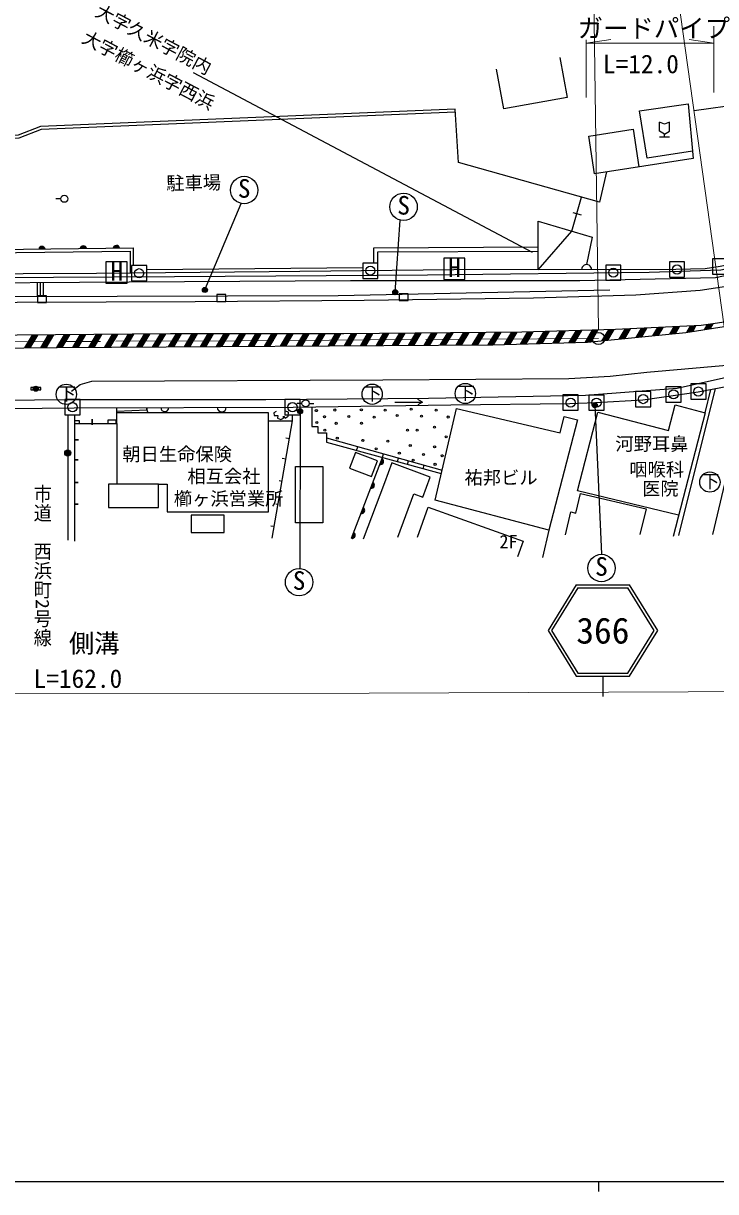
# Model space of a CAD drawing. Units: millimetres at full size, sheet at 1:1000; details may follow other scales. Extents: x 40000 to 680000, y 20000 to 380000.
# Drawn here: x 211312 to 279528, y 204000 to 319118 of the extents above; entities that cross this region are included whole.
import ezdxf
from ezdxf.enums import TextEntityAlignment as Align

# ---------------------------------------------------------------- set-up
doc = ezdxf.new("R2010")
doc.units = ezdxf.units.MM
doc.header["$LTSCALE"] = 1000
doc.linetypes.add('CHAIN', pattern=[18.5, 12, -1.5, 3.5, -1.5])
for name, color, linetype, lineweight in [('M-BGD', 7, 'Continuous', 25), ('M-BGD-EXST', 7, 'Continuous', 25), ('M-BMK', 2, 'CHAIN', 13), ('M-BMK-ROW', 54, 'Continuous', 25), ('M-BMK-SRVR', 3, 'Continuous', 25), ('M-STR-HTXT', 7, 'Continuous', 13), ('M-STR-STRC', 7, 'Continuous', 25), ('M-TTL-BAND', 7, 'Continuous', 25)]:
    doc.layers.add(name, color=color, linetype=linetype, lineweight=lineweight)
doc.layers.add('M-BMK-HTXT', color=7, linetype='Continuous')
doc.styles.add('@ＭＳ ゴシック', font='')
doc.styles.add('ＭＳ ゴシック', font='')
doc.styles.get('@ＭＳ ゴシック').set_extended_font_data('@MS Gothic')
doc.styles.get('ＭＳ ゴシック').set_extended_font_data('MS Gothic')

msp = doc.modelspace()

# ---------------------------------------------------------------- hatches: boundary and pattern name
at = {"layer": 'M-BGD'}
for points in [[(212823, 296879), (213449, 296886, 0.84072)], [(216915, 296928), (217541, 296935, 0.84072)], [(220165, 296966), (220791, 296974, 0.84072)], [(212291, 283121, 1), (212791, 283121, 1)], [(215982, 276792, 1), (215382, 276792, 1)], [(246653, 276227), (246429, 275642, 0.84072)], [(245757, 273892), (245532, 273308, 0.84072)], [(244797, 271394), (244572, 270809, 0.84072)], [(243862, 268960), (243638, 268376, 0.84072)]]:
    msp.add_hatch(color=256, dxfattribs=at).paths.add_polyline_path(points)
at = {"layer": 'M-BGD-EXST'}
for points in [[(228986, 292727, 0.41421), (229325, 292627, 0.41421), (229425, 292966, 1)], [(247743, 292503, 0.41421), (248082, 292403, 0.41421), (248182, 292742, 1)], [(238362, 280771, 0.41421), (238701, 280671, 0.41421), (238801, 281010, 1)], [(267391, 281375, 0.41421), (267730, 281275, 0.41421), (267830, 281614, 1)]]:
    msp.add_hatch(color=256, dxfattribs=at).paths.add_polyline_path(points)
at = {"layer": 'M-STR-STRC'}
for points in [[(271140, 289017), (270603, 288992), (270024, 288015), (270579, 288069)], [(272753, 289090), (272215, 289066), (271689, 288177), (272244, 288231)], [(274366, 289164), (273828, 289140), (273354, 288339), (273909, 288393)], [(275979, 289238), (275441, 289214), (275019, 288501), (275574, 288555)], [(277592, 289312), (277054, 289287), (276688, 288669), (277265, 288760)], [(279279, 289512), (278705, 289426), (278418, 288942), (278995, 289033)], [(212724, 288410), (212198, 288405), (211448, 287139), (211974, 287144)], [(214300, 288422), (213775, 288418), (213026, 287153), (213551, 287158)], [(215877, 288435), (215351, 288431), (214603, 287168), (214651, 287168), (215128, 287171)], [(217454, 288448), (216928, 288444), (216178, 287177), (216703, 287180)], [(219030, 288461), (218505, 288457), (217753, 287187), (218278, 287190)], [(220607, 288474), (220082, 288469), (219328, 287196), (219852, 287200)], [(222184, 288486), (221658, 288482), (220902, 287206), (221427, 287209)], [(223760, 288499), (223235, 288495), (222477, 287216), (223002, 287219)], [(225337, 288512), (224812, 288508), (224052, 287225), (224577, 287228)], [(226909, 288517), (226386, 288516), (225627, 287235), (226152, 287238)], [(228479, 288518), (227956, 288518), (227201, 287244), (227726, 287248)], [(230049, 288519), (229526, 288519), (228776, 287254), (229301, 287257)], [(231619, 288521), (231096, 288520), (230351, 287264), (230876, 287267)], [(233189, 288522), (232665, 288522), (231926, 287273), (232451, 287276)], [(234759, 288524), (234235, 288523), (233501, 287283), (234026, 287286)], [(236329, 288525), (235805, 288524), (235075, 287292), (235600, 287296)], [(237899, 288526), (237375, 288526), (236650, 287302), (237175, 287305)], [(239468, 288528), (238945, 288527), (238225, 287312), (238750, 287315)], [(241038, 288529), (240515, 288529), (239800, 287321), (240325, 287324)], [(242608, 288530), (242085, 288530), (241375, 287331), (241899, 287334)], [(244185, 288543), (243659, 288538), (242949, 287340), (243474, 287344)], [(245763, 288559), (245237, 288553), (244524, 287350), (245049, 287353)], [(247341, 288574), (246815, 288569), (246099, 287360), (246624, 287363)], [(248919, 288589), (248393, 288584), (247674, 287369), (248199, 287372)], [(250498, 288604), (249972, 288599), (249249, 287379), (249773, 287382)], [(252076, 288620), (251550, 288615), (250823, 287388), (251348, 287392)], [(253654, 288635), (253128, 288630), (252398, 287398), (252923, 287401)], [(255232, 288650), (254706, 288645), (253973, 287408), (254498, 287411)], [(256810, 288665), (256284, 288660), (255548, 287417), (256073, 287420)], [(258388, 288681), (257862, 288676), (257122, 287427), (257562, 287429), (257649, 287432)], [(259967, 288696), (259441, 288691), (258714, 287464), (259246, 287480)], [(261556, 288731), (261025, 288717), (260311, 287512), (260844, 287528)], [(263151, 288774), (262619, 288760), (261909, 287561), (262442, 287577)], [(264745, 288817), (264214, 288802), (263507, 287609), (264039, 287625)], [(266340, 288860), (265808, 288845), (265104, 287657), (265637, 287673)], [(267934, 288902), (267403, 288888), (266702, 287705), (266898, 287711), (267249, 287745)], [(269529, 288945), (268997, 288931), (268359, 287853), (268914, 287907)]]:
    msp.add_hatch(color=256, dxfattribs=at).paths.add_polyline_path(points)

# ---------------------------------------------------------------- linework, layer by layer
at = {"layer": 'M-BGD'}
for p, q in [((282650, 311231), (277406, 310498)), ((273995, 308489), (273995, 309389)), ((274995, 308489), (274995, 309389)), ((274495, 308189), (273995, 308489)), ((274995, 307889), (273995, 307889)), ((274495, 308189), (274995, 308489)), ((274495, 307889), (274495, 308189)), ((214999, 301835), (214522, 301835)), ((265453, 300475), (266291, 300257)), ((244756, 295042), (223468, 294828)), ((212711, 292262), (212700, 293557)), ((213007, 292261), (213001, 293560)), ((213307, 292263), (213301, 293560)), ((279260, 268759), (282792, 283784)), ((250627, 281796), (250190, 282049)), ((275891, 268667), (279523, 283132)), ((278487, 280749), (279047, 283042)), ((220523, 279689), (220517, 281248)), ((238766, 281674), (238289, 281674)), ((239466, 281674), (239944, 281674)), ((215688, 280550), (215688, 268193)), ((216371, 268079), (216371, 280550)), ((220456, 279689), (220456, 280067)), ((235831, 268385), (237825, 279960)), ((216371, 279689), (220456, 279689)), ((220523, 279689), (220523, 273726)), ((237187, 278278), (237525, 278219)), ((243638, 268376), (246697, 276340)), ((244154, 277033), (244257, 277404)), ((246697, 276340), (246796, 276695)), ((248170, 275938), (248266, 276285)), ((236821, 276264), (237178, 276203)), ((247629, 275827), (246886, 273844)), ((251408, 274410), (247629, 275827)), ((249171, 275665), (249266, 276006)), ((250715, 275244), (250808, 275576)), ((236522, 274070), (236802, 274021)), ((250664, 272427), (251408, 274410)), ((246886, 273844), (244803, 268287)), ((275875, 270665), (265907, 273063)), ((236198, 271775), (236409, 271739)), ((248202, 268496), (249797, 272752)), ((249797, 272752), (250664, 272427)), ((235688, 269620), (236034, 269560)), ((263095, 269195), (262474, 266478))]:
    msp.add_line(p, q, dxfattribs=at)
for points in [[(264168, 315762), (264883, 311820), (258663, 310691), (257950, 314621)], [(315302, 312269), (305067, 305474), (299315, 301958), (293372, 299214), (288434, 297108), (284517, 296039), (279983, 295167), (278500, 294937), (275616, 294864), (253720, 294837), (235538, 294623), (218508, 294455), (175131, 294266), (149845, 293930), (122841, 293930), (96081, 293629), (81470, 294501), (67827, 293928)], [(315570, 311286), (308397, 306422), (298919, 300678), (290270, 296719), (288243, 295903), (283624, 294889), (279523, 294044), (266134, 293764), (243544, 293764), (221751, 293632), (202155, 293469), (186288, 293358), (168214, 293281), (148634, 293145), (138436, 293057), (115490, 292859), (100543, 292767), (96294, 293063), (89020, 293562), (82391, 294033)], [(276818, 311191), (277300, 305788), (267590, 304297), (267020, 308005), (271407, 308678), (271976, 304971)], [(277234, 306531), (272769, 305829), (272034, 310501), (276818, 311191)], [(253849, 310653), (213002, 308963), (210816, 308094), (183461, 307737)], [(253869, 310354), (213065, 308665), (210875, 307795), (183461, 307437)], [(268787, 304481), (268092, 301486), (254186, 305404), (253849, 310653)], [(274995, 309389), (274495, 309189), (273995, 309389)], [(321281, 302154), (310683, 296210), (301861, 291233), (295530, 288363), (290467, 286378), (282072, 284537), (275724, 283145), (266694, 282433), (251241, 282150), (235193, 282028), (215813, 282007), (198635, 281844), (176443, 281724), (150160, 281601), (130696, 281400), (120922, 281257)], [(262055, 294847), (265367, 298629), (266313, 301987)], [(262055, 294847), (262031, 299624), (267359, 298036), (266811, 295343)], [(245856, 295490), (245856, 297006), (262044, 297087)], [(90019, 271551), (120172, 277564), (120172, 280507), (146089, 280654), (177035, 281022), (210022, 281175), (216330, 281233), (237911, 281310), (253424, 281537), (265174, 281658), (267734, 281751), (272354, 282014), (275330, 282446), (277796, 282804), (282118, 283627), (286774, 284713), (291193, 285834), (295302, 287424), (297724, 288472), (316303, 282400), (318077, 289668), (321210, 296118)], [(168096, 294923), (168083, 296346), (222140, 296990), (222140, 295247)], [(182598, 296219), (221840, 296686), (221840, 294488)], [(246256, 295490), (246256, 296608), (262046, 296687)], [(96081, 293629), (97255, 293438), (100870, 293268), (115490, 293515), (138001, 293515), (159286, 293696), (178966, 293907), (208282, 294064), (226192, 294190), (251151, 294344), (272990, 294602), (280044, 294834), (284559, 295832)], [(269093, 292812), (242335, 292254), (209635, 292183), (184159, 291983), (181950, 291939)], [(212318, 283233), (212041, 283233), (212041, 283008), (212318, 283008)], [(213041, 283121), (213041, 283233), (212765, 283233)], [(212765, 283008), (213041, 283008), (213041, 283121)], [(220518, 280898), (223492, 281034), (223491, 281259), (223492, 281146), (223492, 281034), (223580, 280741)], [(236230, 280875), (235992, 280740), (236035, 280469), (236391, 280477), (236365, 280215), (236679, 280087), (236959, 280231), (236959, 280409), (237095, 280223), (237408, 280426), (237442, 280816), (237137, 280918)], [(239731, 281337), (239731, 279400), (240323, 279400), (240323, 278782), (241177, 278782), (241177, 278263), (252592, 275078)], [(247932, 281796), (250627, 281796), (250190, 281544)], [(265907, 273063), (267914, 280812), (274881, 279008), (275530, 281515), (278487, 280749), (275333, 268571)], [(216371, 279995), (216827, 279995), (216827, 279689)], [(218101, 279553), (218101, 280128), (218101, 279553)], [(219658, 279689), (219658, 280067), (220456, 280067)], [(224626, 273726), (225481, 273726), (225481, 270991), (235461, 270991), (235461, 280741), (220519, 280741)], [(235461, 279960), (237825, 279960), (237825, 280551)], [(216749, 278068), (216371, 278068), (216749, 278068)], [(241177, 278263), (241177, 277845), (252476, 274764)], [(216701, 276121), (216371, 276121), (216701, 276121)], [(216711, 273875), (216371, 273875), (216711, 273875)], [(216702, 271757), (216371, 271757), (216702, 271757)], [(264725, 268706), (265257, 270979), (265754, 270862), (266207, 272798), (272668, 271287), (272073, 268747)], [(250151, 268497), (251201, 271442), (260562, 268104), (260011, 266561)]]:
    msp.add_lwpolyline(points, dxfattribs=at)
for points in [[(279233, 294417), (280733, 294417), (280733, 295917), (279233, 295917)], [(221968, 293747), (223468, 293747), (223468, 295247), (221968, 295247)], [(244756, 293990), (246256, 293990), (246256, 295490), (244756, 295490)], [(268698, 293804), (270198, 293804), (270198, 295304), (268698, 295304)], [(274974, 294114), (276474, 294114), (276474, 295614), (274974, 295614)], [(248327, 291802), (249218, 291802), (249218, 292467), (248327, 292467)], [(212711, 291598), (213602, 291598), (213602, 292262), (212711, 292262)], [(230381, 291724), (231272, 291724), (231272, 292389), (230381, 292389)], [(274626, 281807), (276126, 281807), (276126, 283307), (274626, 283307)], [(277083, 282087), (278583, 282087), (278583, 283587), (277083, 283587)], [(215407, 280550), (216907, 280550), (216907, 282050), (215407, 282050)], [(237082, 280551), (238582, 280551), (238582, 282051), (237082, 282051)], [(264485, 280999), (265985, 280999), (265985, 282499), (264485, 282499)], [(267039, 280988), (268539, 280988), (268539, 282488), (267039, 282488)], [(271641, 281344), (273141, 281344), (273141, 282844), (271641, 282844)], [(251885, 272148), (253996, 281167), (264221, 278773), (264596, 280376), (265929, 280064), (263095, 269195)], [(244025, 276841), (243439, 275276), (245632, 274454), (246219, 276018)], [(238137, 275464), (240814, 275464), (240814, 269893), (238137, 269893)], [(219702, 271408), (224626, 271408), (224626, 273726), (219702, 273726)], [(227862, 268963), (231083, 268963), (231083, 270654), (227862, 270654)]]:
    msp.add_lwpolyline(points, close=True, dxfattribs=at)
for centre, radius in [((215349, 301835), 350), ((222718, 294497), 450), ((245506, 294740), 450), ((269448, 294554), 450), ((275724, 294864), 450), ((212541, 283121), 250), ((277833, 282837), 450), ((265235, 281749), 450), ((267789, 281738), 450), ((272391, 282094), 450), ((275376, 282557), 450), ((216157, 281300), 450), ((237832, 281301), 450), ((239116, 281674), 350), ((240182, 280959), 100), ((242015, 281019), 100), ((244616, 281026), 100), ((246955, 281002), 100), ((249533, 281095), 100), ((251986, 281010), 100), ((240236, 279790), 100), ((240993, 280360), 100), ((242131, 279705), 100), ((243378, 280376), 100), ((244637, 279710), 100), ((245872, 280322), 100), ((248146, 280469), 100), ((250539, 280415), 100), ((253177, 280330), 100), ((241025, 279040), 100), ((249154, 279030), 100), ((250125, 279030), 100), ((251823, 279324), 100), ((242247, 278247), 100), ((244771, 278029), 100), ((247216, 277952), 100), ((249439, 277520), 100), ((251839, 277389), 100), ((252969, 278387), 100), ((215682, 276792), 300), ((246088, 277189), 100), ((248360, 276759), 100), ((250733, 276639), 100), ((252589, 276516), 100), ((249721, 276072), 100), ((251878, 275666), 100)]:
    msp.add_circle(centre, radius, dxfattribs=at)
for centre, radius, start, end in [((213137, 296828), 318, 10.573, 170.79073), ((217229, 296877), 318, 10.573, 170.79073), ((220479, 296915), 318, 10.573, 170.79073), ((266811, 294853), 490, 0.0705, 180.0705), ((225246, 281265), 401, 180.20353, 0.20353), ((230866, 281285), 444, 180.20353, 0.20353), ((246490, 275954), 318, 258.87878, 59.09651), ((245593, 273620), 318, 258.87878, 59.09651), ((244634, 271121), 318, 258.87878, 59.09651), ((243699, 268688), 318, 258.87878, 59.09651)]:
    msp.add_arc(centre, radius, start, end, dxfattribs=at)
at = {"layer": 'M-BGD-EXST'}
for p, q in [((229206, 292846), (232781, 301376)), ((247963, 292623), (248451, 299724)), ((254829, 295974), (252729, 295974)), ((252729, 295974), (252729, 293874)), ((254829, 293874), (254829, 295974)), ((221540, 295624), (219440, 295624)), ((219440, 295624), (219440, 293524)), ((221540, 293524), (221540, 295624)), ((252729, 293874), (254829, 293874)), ((219440, 293524), (221540, 293524)), ((238582, 280890), (238546, 265410)), ((267610, 281495), (268280, 266798))]:
    msp.add_line(p, q, dxfattribs=at)
for centre, radius in [((233069, 302695), 1350), ((248779, 301034), 1350), ((229206, 292846), 250), ((247963, 292623), 250), ((215545, 282563), 1000), ((245683, 282572), 1000), ((254862, 282646), 1000), ((238582, 280890), 250), ((267610, 281495), 250), ((278959, 273920), 1000), ((268279, 265448), 1350), ((238479, 264061), 1350)]:
    msp.add_circle(centre, radius, dxfattribs=at)
at = {"layer": 'M-BMK'}
for p, q in [((232411, 287849), (194221, 287663)), ((267983, 288066), (232411, 287849))]:
    msp.add_line(p, q, dxfattribs=at)
at = {"layer": 'M-BMK-ROW'}
msp.add_line((228036, 314287), (261458, 296571), dxfattribs=at)
at = {"layer": 'M-BMK-SRVR'}
msp.add_circle((267983, 288066), 600, dxfattribs=at)
at = {"layer": 'M-STR-HTXT'}
for p, q in [((267972, 288904), (267285, 337874)), ((280376, 289250), (275743, 322395)), ((279346, 312295), (279346, 318838)), ((266775, 317177), (269206, 317519)), ((266775, 311827), (266775, 317496)), ((279346, 317177), (266775, 317177)), ((279346, 317177), (276915, 317515))]:
    msp.add_line(p, q, dxfattribs=at)
msp.add_lwpolyline([(284671, 253295), (245374, 253105), (169729, 253069), (120127, 252835)], dxfattribs=at)
at = {"layer": 'M-STR-STRC'}
for p, q in [((270024, 288015), (270603, 288992)), ((270579, 288069), (271140, 289017)), ((271689, 288177), (272215, 289066)), ((272244, 288231), (272753, 289090)), ((273354, 288339), (273828, 289140)), ((273909, 288393), (274366, 289164)), ((275019, 288501), (275441, 289214)), ((275574, 288555), (275979, 289238)), ((276688, 288669), (277054, 289287)), ((277265, 288760), (277592, 289312)), ((278418, 288942), (278705, 289426)), ((278995, 289033), (279279, 289512)), ((211448, 287139), (212198, 288405)), ((211974, 287144), (212724, 288410)), ((213026, 287153), (213775, 288418)), ((213551, 287158), (214300, 288422)), ((214603, 287168), (215351, 288431)), ((215128, 287171), (215877, 288435)), ((216178, 287177), (216928, 288444)), ((216703, 287180), (217454, 288448)), ((217753, 287187), (218505, 288457)), ((218278, 287190), (219030, 288461)), ((219328, 287196), (220082, 288469)), ((219852, 287200), (220607, 288474)), ((220902, 287206), (221658, 288482)), ((221427, 287209), (222184, 288486)), ((222477, 287216), (223235, 288495)), ((223002, 287219), (223760, 288499)), ((224052, 287225), (224812, 288508)), ((224577, 287228), (225337, 288512)), ((225627, 287235), (226386, 288516)), ((226152, 287238), (226909, 288517)), ((227201, 287244), (227956, 288518)), ((227726, 287248), (228479, 288518)), ((228776, 287254), (229526, 288519)), ((229301, 287257), (230049, 288519)), ((230351, 287264), (231096, 288520)), ((230876, 287267), (231619, 288521)), ((231926, 287273), (232665, 288522)), ((232451, 287276), (233189, 288522)), ((233501, 287283), (234235, 288523)), ((234026, 287286), (234759, 288524)), ((235075, 287292), (235805, 288524)), ((235600, 287296), (236329, 288525)), ((236650, 287302), (237375, 288526)), ((237175, 287305), (237899, 288526)), ((238225, 287312), (238945, 288527)), ((238750, 287315), (239468, 288528)), ((239800, 287321), (240515, 288529)), ((240325, 287324), (241038, 288529)), ((241375, 287331), (242085, 288530)), ((241899, 287334), (242608, 288530)), ((242949, 287340), (243659, 288538)), ((243474, 287344), (244185, 288543)), ((244524, 287350), (245237, 288553)), ((245049, 287353), (245763, 288559)), ((246099, 287360), (246815, 288569)), ((246624, 287363), (247341, 288574)), ((247674, 287369), (248393, 288584)), ((248199, 287372), (248919, 288589)), ((249249, 287379), (249972, 288599)), ((249773, 287382), (250498, 288604)), ((250823, 287388), (251550, 288615)), ((251348, 287392), (252076, 288620)), ((252398, 287398), (253128, 288630)), ((252923, 287401), (253654, 288635)), ((253973, 287408), (254706, 288645)), ((254498, 287411), (255232, 288650)), ((255548, 287417), (256284, 288660)), ((256073, 287420), (256810, 288665)), ((257122, 287427), (257862, 288676)), ((257649, 287432), (258388, 288681)), ((258714, 287464), (259441, 288691)), ((259246, 287480), (259967, 288696)), ((260311, 287512), (261025, 288717)), ((260844, 287528), (261556, 288731)), ((261909, 287561), (262619, 288760)), ((262442, 287577), (263151, 288774)), ((263507, 287609), (264214, 288802)), ((264039, 287625), (264745, 288817)), ((265104, 287657), (265808, 288845)), ((265637, 287673), (266340, 288860)), ((266702, 287705), (267403, 288888)), ((267249, 287745), (267934, 288902)), ((268359, 287853), (268997, 288931)), ((268914, 287907), (269529, 288945)), ((265782, 263784), (263018, 259284)), ((265782, 263784), (271054, 263784)), ((273818, 259284), (271054, 263784)), ((265950, 263484), (263370, 259284)), ((265950, 263484), (270886, 263484)), ((273466, 259284), (270886, 263484)), ((263018, 259284), (265782, 254784)), ((263370, 259284), (265950, 255084)), ((270886, 255084), (273466, 259284)), ((271054, 254784), (273818, 259284)), ((265782, 254784), (271054, 254784)), ((265950, 255084), (270886, 255084)), ((268418, 254784), (268418, 252784))]:
    msp.add_line(p, q, dxfattribs=at)
for points in [[(316038, 309647), (302095, 301401), (294813, 297682), (290833, 296047), (286662, 294541), (282525, 293472), (277994, 292791), (271668, 292329), (261596, 292054), (244881, 291802), (228248, 291683), (210715, 291619), (187967, 291467), (169153, 291389), (142016, 291219), (124898, 291219), (110002, 291050), (93874, 291459), (76422, 291271), (68020, 290939)], [(216055, 282882), (216894, 283533), (218050, 283875), (246738, 283999), (265062, 284114), (269150, 284363), (272741, 284742), (280251, 285413), (282428, 285837), (286389, 286809), (291832, 288626), (298704, 291566), (299562, 291933)], [(288546, 291179), (281502, 289846), (278104, 289336), (269666, 288949), (260419, 288700), (242882, 288531), (225796, 288516), (210697, 288393), (194835, 288283), (177760, 288196), (163529, 288221), (148330, 287988), (132368, 287841), (118200, 287792), (115285, 287792), (114550, 287621), (113803, 286862), (113697, 286368)], [(113697, 286368), (167137, 286841), (191726, 286963), (214651, 287168), (257562, 287429), (266898, 287711), (276601, 288655), (280376, 289250)]]:
    msp.add_lwpolyline(points, dxfattribs=at)
at = {"layer": 'M-TTL-BAND'}
for p, q in [((40000, 205000), (579000, 205000)), ((268000, 205000), (268000, 204000))]:
    msp.add_line(p, q, dxfattribs=at)

# ---------------------------------------------------------------- texts
at = {"layer": 'M-BGD-EXST', "style": 'ＭＳ ゴシック'}
for p in [(232414, 301403), (248124, 299741), (267624, 264155), (237824, 262769)]:
    msp.add_text('S', height=1833, rotation=358.508, dxfattribs=at).set_placement(p, align=Align.BOTTOM_LEFT)
for s, height, p in [('H', 1833, (253182, 293566)), ('H', 1833, (219893, 293216)), ('下', 1320, (214692, 281576)), ('下', 1320, (244830, 281585)), ('下', 1320, (254009, 281658)), ('下', 1320, (278107, 272933))]:
    msp.add_text(s, height=height, dxfattribs=at).set_placement(p, align=Align.BOTTOM_LEFT)
at = {"layer": 'M-BMK-HTXT', "style": 'ＭＳ ゴシック'}
for s, rotation, p in [('大字久米字院内', 332.073, (218095, 319556)), ('大字櫛ヶ浜字西浜', 332.073, (216792, 316949)), ('駐車場', 1.071, (225412, 302297))]:
    msp.add_text(s, height=1320, rotation=rotation, dxfattribs=at).set_placement(p, align=Align.BOTTOM_LEFT)
for s, p in [('朝日生命保険', (221064, 275613)), ('河野耳鼻', (269648, 276633)), ('相互会社', (227471, 273433)), ('祐邦ビル', (254783, 273300)), ('咽喉科', (271019, 274106)), ('医院', (272282, 272219)), ('櫛ヶ浜営業所', (226136, 271231)), ('2F', (258220, 266985))]:
    msp.add_text(s, height=1320, dxfattribs=at).set_placement(p, align=Align.BOTTOM_LEFT)
at = {"layer": 'M-BMK-HTXT', "style": '@ＭＳ ゴシック', "width": 1.05}
msp.add_text('市道\u3000西浜町2号線', height=1320, rotation=270, dxfattribs=at).set_placement((212144, 273717), align=Align.BOTTOM_LEFT)
at = {"layer": 'M-STR-HTXT', "style": 'ＭＳ ゴシック'}
for s, p in [('ガードパイプ', (265942, 317177)), ('L=12.0', (268426, 313652))]:
    msp.add_text(s, height=1833, dxfattribs=at).set_placement(p, align=Align.BOTTOM_LEFT)
for s, p in [('側溝', (215796, 256562)), ('L=162.0', (212323, 253089))]:
    msp.add_text(s, height=1833, rotation=0.027, dxfattribs=at).set_placement(p, align=Align.BOTTOM_LEFT)
at = {"layer": 'M-STR-STRC', "style": 'ＭＳ ゴシック'}
msp.add_text('366', height=2566, dxfattribs=at).set_placement((268418, 259284), align=Align.MIDDLE_CENTER)

doc.saveas('drawing.dxf')
